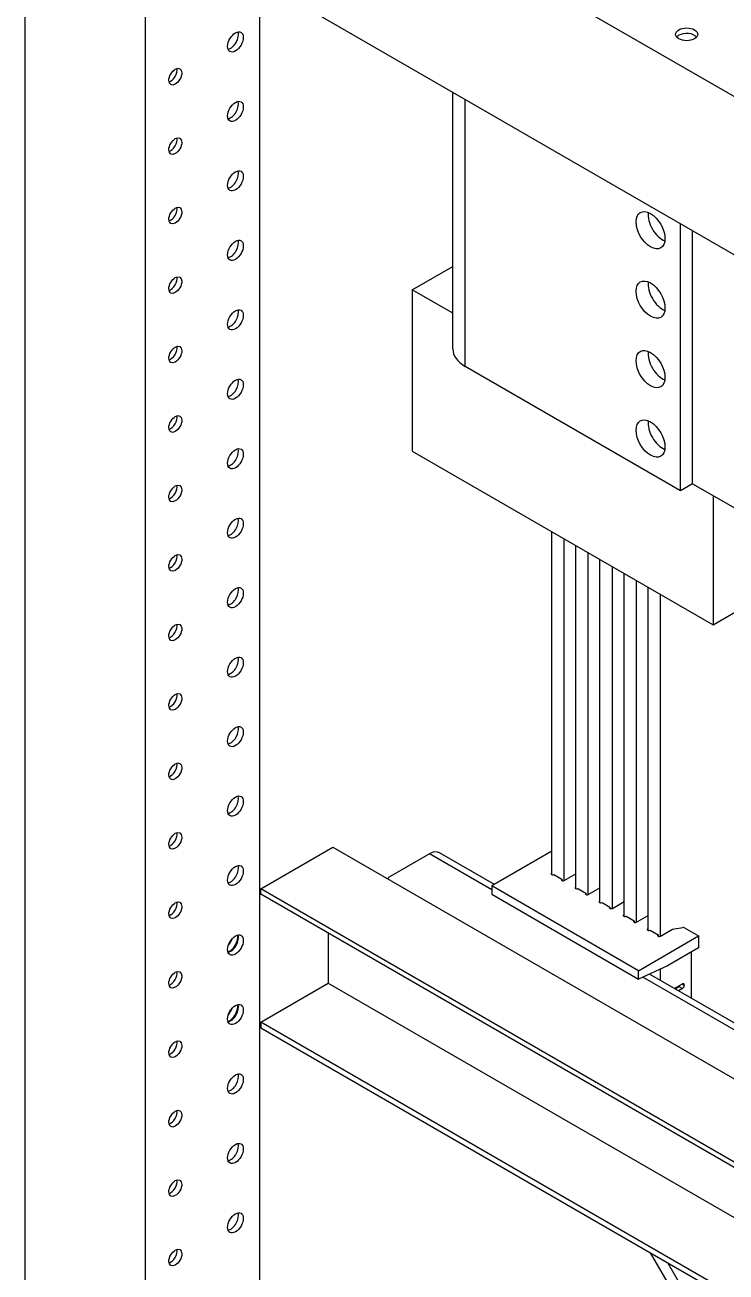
# Model space of a CAD drawing. Header units: millimetres. Extents: x -116965 to 323937, y 291661 to 566926.
# Drawn here: x -22565.2 to -22458, y 313856.6 to 314047.1 of the extents above; entities that cross this region are included whole.
import ezdxf

# ---------------------------------------------------------------- set-up
doc = ezdxf.new("R2010")
doc.units = ezdxf.units.MM
doc.layers.add('ALPHA', color=255, linetype='Continuous')

msp = doc.modelspace()

# ---------------------------------------------------------------- linework, layer by layer
at = {"layer": 'ALPHA'}
for p, q in [((-22565.16943, 314169.231135), (-22565.16943, 313659.737268)), ((-22546.784654, 314158.616679), (-22546.784654, 313649.122813)), ((-22326.259262, 313960.8163), (-22546.69273, 314088.083622)), ((-22326.259262, 313936.615341), (-22546.69273, 314063.882663)), ((-22529.319116, 314053.852003), (-22529.319116, 313659.206546)), ((-22499.784955, 313997.595389), (-22499.784955, 314036.800447)), ((-22497.881149, 313994.941775), (-22497.881149, 314035.701284)), ((-22464.972399, 313975.941899), (-22464.972399, 314016.701409)), ((-22463.133922, 313977.003345), (-22463.133922, 314015.639963)), ((-22505.97045, 314006.617676), (-22499.784955, 314010.188873)), ((-22499.784955, 314003.046478), (-22505.97045, 314006.617676)), ((-22505.97045, 314006.617676), (-22505.97045, 313981.992139)), ((-22464.972399, 313975.941899), (-22497.881149, 313994.941775)), ((-22505.97045, 313981.992139), (-22460.00851, 313955.456)), ((-22463.133922, 313977.003345), (-22464.972399, 313975.941899)), ((-22463.133922, 313977.003345), (-22426.364369, 313955.774434)), ((-22460.00851, 313975.198887), (-22460.00851, 313955.456)), ((-22484.64411, 313917.251515), (-22484.64411, 313969.67937)), ((-22482.805632, 313968.617925), (-22482.805632, 313916.338672)), ((-22480.967155, 313915.128624), (-22480.967155, 313967.556479)), ((-22479.128677, 313966.495034), (-22479.128677, 313914.215781)), ((-22477.290199, 313913.005733), (-22477.290199, 313965.433588)), ((-22460.00851, 313955.456), (-22442.910668, 313965.327444)), ((-22475.451722, 313964.372143), (-22475.451722, 313912.09289)), ((-22473.613244, 313910.882842), (-22473.613244, 313963.310697)), ((-22471.774767, 313962.249252), (-22471.774767, 313909.969999)), ((-22469.936289, 313908.759951), (-22469.936289, 313961.187806)), ((-22468.097811, 313960.12636), (-22468.097811, 313907.847108)), ((-22529.135269, 313915.121069), (-22518.104403, 313921.489742)), ((-22518.104403, 313921.489742), (-22326.167338, 313810.674826)), ((-22503.359812, 313920.449526), (-22509.610636, 313916.840611)), ((-22493.836498, 313914.951238), (-22503.359812, 313920.449526)), ((-22493.437445, 313915.776041), (-22501.799812, 313920.604055)), ((-22484.64411, 313920.852875), (-22493.836498, 313915.545647)), ((-22484.64411, 313917.519936), (-22484.699264, 313917.488092)), ((-22484.699264, 313917.275803), (-22484.699264, 313917.488092)), ((-22484.331569, 313917.275803), (-22483.118174, 313916.575249)), ((-22482.750478, 313916.36296), (-22480.967155, 313917.392562)), ((-22509.610636, 313916.585864), (-22509.610636, 313916.840611)), ((-22471.407071, 313902.596011), (-22493.836498, 313915.545647)), ((-22493.836498, 313915.545647), (-22493.836498, 313914.271912)), ((-22483.118174, 313916.575249), (-22483.118174, 313916.36296)), ((-22480.967155, 313915.397045), (-22481.022309, 313915.365201)), ((-22481.022309, 313915.152912), (-22481.022309, 313915.365201)), ((-22479.073523, 313914.240069), (-22477.290199, 313915.269671)), ((-22529.135269, 313915.121069), (-22529.319116, 313915.014924)), ((-22529.319116, 313914.165768), (-22529.135269, 313914.271912)), ((-22529.135269, 313914.271912), (-22529.135269, 313915.121069)), ((-22326.167338, 313797.93748), (-22529.135269, 313915.121069)), ((-22326.167338, 313797.088323), (-22529.135269, 313914.271912)), ((-22493.836498, 313914.271912), (-22471.407071, 313901.322277)), ((-22480.654613, 313915.152912), (-22479.441218, 313914.452358)), ((-22479.441218, 313914.452358), (-22479.441218, 313914.240069)), ((-22477.290199, 313913.274154), (-22477.345354, 313913.24231)), ((-22477.345354, 313913.030021), (-22477.345354, 313913.24231)), ((-22476.977658, 313913.030021), (-22475.764263, 313912.329467)), ((-22475.764263, 313912.329467), (-22475.764263, 313912.117178)), ((-22475.396567, 313912.117178), (-22473.613244, 313913.14678)), ((-22473.613244, 313911.151263), (-22473.668398, 313911.119419)), ((-22473.668398, 313910.90713), (-22473.668398, 313911.119419)), ((-22473.300703, 313910.90713), (-22472.087308, 313910.206576)), ((-22472.087308, 313910.206576), (-22472.087308, 313909.994287)), ((-22471.719612, 313909.994287), (-22469.936289, 313911.023889)), ((-22518.839794, 313908.327817), (-22518.839794, 313900.685409)), ((-22471.407071, 313902.596011), (-22462.214683, 313907.903239)), ((-22469.936289, 313909.028371), (-22469.991443, 313908.996528)), ((-22469.991443, 313908.784239), (-22469.991443, 313908.996528)), ((-22469.623748, 313908.784239), (-22468.410352, 313908.083685)), ((-22468.410352, 313908.083685), (-22468.410352, 313907.871396)), ((-22468.042657, 313907.871396), (-22466.204179, 313908.932841)), ((-22466.204179, 313908.932841), (-22464.609222, 313909.179582)), ((-22464.358081, 313909.140731), (-22462.214683, 313907.903239)), ((-22462.214683, 313907.903239), (-22462.214683, 313906.094536)), ((-22462.214683, 313906.094536), (-22466.994725, 313903.334777)), ((-22463.317769, 313898.386438), (-22463.317769, 313905.457669)), ((-22466.994725, 313903.334246), (-22471.407071, 313901.322277)), ((-22471.407071, 313901.322277), (-22471.407071, 313902.596011)), ((-22407.396692, 313866.100389), (-22469.728507, 313902.087679)), ((-22468.104601, 313902.828158), (-22468.097811, 313902.824238)), ((-22468.097811, 313902.824238), (-22468.097811, 313901.146196)), ((-22466.994725, 313903.334777), (-22466.994725, 313903.334246)), ((-22529.135269, 313894.741314), (-22518.839794, 313900.685409)), ((-22518.839794, 313900.685409), (-22326.167338, 313789.445915)), ((-22408.071517, 313865.434802), (-22470.749662, 313901.622046)), ((-22465.942845, 313899.902026), (-22464.687003, 313900.576447)), ((-22465.823285, 313899.832998), (-22465.236192, 313900.201431)), ((-22465.523943, 313900.020852), (-22465.523943, 313900.126988)), ((-22465.236192, 313900.201431), (-22464.684649, 313899.882998)), ((-22464.420856, 313900.353432), (-22464.74924, 313900.543024)), ((-22464.696802, 313900.571185), (-22464.420856, 313900.411868)), ((-22464.420856, 313900.411868), (-22464.420856, 313900.353432)), ((-22464.684649, 313899.882998), (-22465.271742, 313899.514564)), ((-22529.319116, 313894.63517), (-22529.135269, 313894.741314)), ((-22326.167338, 313777.557725), (-22529.135269, 313894.741314)), ((-22529.135269, 313894.741314), (-22529.135269, 313893.892158)), ((-22529.135269, 313893.892158), (-22326.167338, 313776.708568)), ((-22466.331659, 313853.894787), (-22469.568593, 313859.501322)), ((-22466.968593, 313858.000211), (-22465.031659, 313854.645342))]:
    msp.add_line(p, q, dxfattribs=at)
for centre, major_axis, start_param, end_param in [((-22464.05316, 314045.678872), (-1.69, 0), 5.4977871438, 11.780972451), ((-22532.996072, 314044.511282), (0.845, 1.463583), 2.3561944902, 8.6393797974), ((-22533.731463, 314044.93586), (0.845, 1.463583), 3.5917893435, 5.8329886172), ((-22464.05316, 314044.829716), (-1.69, 0), 5.4977871438, 5.8329886172), ((-22464.05316, 314044.829716), (-1.69, 0), 3.5917893435, 5.4977871438), ((-22542.18846, 314039.204054), (0.702, 1.2159), 2.3561944902, 8.6393797974), ((-22542.923851, 314039.628633), (0.702, 1.2159), 3.692878252, 5.7318997087), ((-22532.996072, 314033.896827), (0.845, 1.463583), 2.3561944902, 8.6393797974), ((-22533.731463, 314034.321405), (0.845, 1.463583), 3.5917893435, 5.8329886172), ((-22542.18846, 314028.589599), (0.702, 1.2159), 2.3561944902, 8.6393797974), ((-22542.923851, 314029.014177), (0.702, 1.2159), 3.692878252, 5.7318997087), ((-22532.996072, 314023.282371), (0.845, 1.463583), 2.3561944902, 8.6393797974), ((-22533.731463, 314023.706949), (0.845, 1.463583), 3.5917893435, 5.8329886172), ((-22542.18846, 314017.975143), (0.702, 1.2159), 2.3561944902, 8.6393797974), ((-22542.923851, 314018.399721), (0.702, 1.2159), 3.692878252, 5.7318997087), ((-22469.568593, 314015.746108), (-1.56, 2.701999), 0.7853981634, 7.0685834706), ((-22467.730116, 314016.807553), (-1.56, 2.701999), 0.6301372461, 2.5114554075), ((-22467.730116, 314016.807553), (-1.56, 2.701999), 0.6301372461, 2.5114554075), ((-22532.996072, 314012.667915), (0.845, 1.463583), 2.3561944902, 8.6393797974), ((-22533.731463, 314013.092494), (0.845, 1.463583), 3.5917893435, 5.8329886172), ((-22542.18846, 314007.360688), (0.702, 1.2159), 2.3561944902, 8.6393797974), ((-22542.923851, 314007.785266), (0.702, 1.2159), 3.692878252, 5.7318997087), ((-22469.568593, 314005.131652), (-1.56, 2.701999), 0.7853981634, 7.0685834706), ((-22467.730116, 314006.193098), (-1.56, 2.701999), 0.6301372461, 2.5114554075), ((-22467.730116, 314006.193098), (-1.56, 2.701999), 0.6301372461, 2.5114554075), ((-22532.996072, 314002.05346), (0.845, 1.463583), 2.3561944902, 8.6393797974), ((-22533.731463, 314002.478038), (0.845, 1.463583), 3.5917893435, 5.8329886172), ((-22542.18846, 313996.746232), (0.702, 1.2159), 2.3561944902, 8.6393797974), ((-22542.923851, 313997.17081), (0.702, 1.2159), 3.692878252, 5.7318997087), ((-22493.284955, 313997.595389), (-6.5, 0), 0, 0.7853981634), ((-22469.568593, 313994.517196), (-1.56, 2.701999), 0.7853981634, 7.0685834706), ((-22467.730116, 313995.578642), (-1.56, 2.701999), 0.6301372461, 2.5114554075), ((-22467.730116, 313995.578642), (-1.56, 2.701999), 0.6301372461, 2.5114554075), ((-22532.996072, 313991.439004), (0.845, 1.463583), 2.3561944902, 8.6393797974), ((-22533.731463, 313991.863583), (0.845, 1.463583), 3.5917893435, 5.8329886172), ((-22542.18846, 313986.131777), (0.702, 1.2159), 2.3561944902, 8.6393797974), ((-22542.923851, 313986.556355), (0.702, 1.2159), 3.692878252, 5.7318997087), ((-22469.568593, 313983.902741), (-1.56, 2.701999), 0.7853981634, 7.0685834706), ((-22467.730116, 313984.964186), (-1.56, 2.701999), 0.6301372461, 2.5114554075), ((-22467.730116, 313984.964186), (-1.56, 2.701999), 0.6301372461, 2.5114554075), ((-22532.996072, 313980.824549), (0.845, 1.463583), 2.3561944902, 8.6393797974), ((-22533.731463, 313981.249127), (0.845, 1.463583), 3.5917893435, 5.8329886172), ((-22542.18846, 313975.517321), (0.702, 1.2159), 2.3561944902, 8.6393797974), ((-22542.923851, 313975.941899), (0.702, 1.2159), 3.692878252, 5.7318997087), ((-22532.996072, 313970.210093), (0.845, 1.463583), 2.3561944902, 8.6393797974), ((-22533.731463, 313970.634671), (0.845, 1.463583), 3.5917893435, 5.8329886172), ((-22542.18846, 313964.902865), (0.702, 1.2159), 2.3561944902, 8.6393797974), ((-22542.923851, 313965.327444), (0.702, 1.2159), 3.692878252, 5.7318997087), ((-22532.996072, 313959.595638), (0.845, 1.463583), 2.3561944902, 8.6393797974), ((-22533.731463, 313960.020216), (0.845, 1.463583), 3.5917893435, 5.8329886172), ((-22542.18846, 313954.28841), (0.702, 1.2159), 2.3561944902, 8.6393797974), ((-22542.923851, 313954.712988), (0.702, 1.2159), 3.692878252, 5.7318997087), ((-22532.996072, 313948.981182), (0.845, 1.463583), 2.3561944902, 8.6393797974), ((-22533.731463, 313949.40576), (0.845, 1.463583), 3.5917893435, 5.8329886172), ((-22542.18846, 313943.673954), (0.702, 1.2159), 2.3561944902, 8.6393797974), ((-22542.923851, 313944.098533), (0.702, 1.2159), 3.692878252, 5.7318997087), ((-22532.996072, 313938.366727), (0.845, 1.463583), 2.3561944902, 8.6393797974), ((-22533.731463, 313938.791305), (0.845, 1.463583), 3.5917893435, 5.8329886172), ((-22542.18846, 313933.059499), (0.702, 1.2159), 2.3561944902, 8.6393797974), ((-22542.923851, 313933.484077), (0.702, 1.2159), 3.692878252, 5.7318997087), ((-22532.996072, 313927.752271), (0.845, 1.463583), 2.3561944902, 8.6393797974), ((-22533.731463, 313928.176849), (0.845, 1.463583), 3.5917893435, 5.8329886172), ((-22542.18846, 313922.445043), (0.702, 1.2159), 2.3561944902, 8.6393797974), ((-22542.923851, 313922.869621), (0.702, 1.2159), 3.692878252, 5.7318997087), ((-22503.359812, 313917.902056), (1.56, 2.701999), 0, 0.7853981634), ((-22532.996072, 313917.137815), (0.845, 1.463583), 2.3561944902, 8.6393797974), ((-22533.731463, 313917.562394), (0.845, 1.463583), 3.5917893435, 5.8329886172), ((-22484.515417, 313917.381948), (-0.26, 0), 5.4977871438, 8.6393797974), ((-22482.934326, 313916.469105), (-0.26, 0), 5.4977871438, 8.6393797974), ((-22480.838461, 313915.259057), (-0.26, 0), 5.4977871438, 8.6393797974), ((-22542.18846, 313911.830588), (0.702, 1.2159), 2.3561944902, 8.6393797974), ((-22479.25737, 313914.346214), (-0.26, 0), 5.4977871438, 8.6393797974), ((-22542.923851, 313912.255166), (0.702, 1.2159), 3.692878252, 5.7318997087), ((-22477.161506, 313913.136166), (-0.26, 0), 5.4977871438, 8.6393797974), ((-22475.580415, 313912.223323), (-0.26, 0), 5.4977871438, 8.6393797974), ((-22473.484551, 313911.013275), (-0.26, 0), 5.4977871438, 8.6393797974), ((-22471.90346, 313910.100431), (-0.26, 0), 5.4977871438, 8.6393797974), ((-22532.996072, 313906.52336), (0.845, 1.463583), 2.3561944902, 8.6393797974), ((-22533.91531, 313907.054083), (0.91, 1.576166), 3.7520735615, 5.6727043993), ((-22533.731463, 313906.947938), (0.845, 1.463583), 3.5917893435, 5.8329886172), ((-22469.807595, 313908.890383), (-0.26, 0), 5.4977871438, 8.6393797974), ((-22468.226505, 313907.97754), (-0.26, 0), 5.4977871438, 8.6393797974), ((-22464.541929, 313909.034586), (-0.26, 0), 3.926990817, 4.9741883682), ((-22534.650702, 313907.478661), (0.91, 1.576166), 4.3854132542, 5.0393647066), ((-22542.18846, 313901.216132), (0.702, 1.2159), 2.3561944902, 8.6393797974), ((-22542.923851, 313901.64071), (0.702, 1.2159), 3.692878252, 5.7318997087), ((-22469.200898, 313902.187371), (0.78, 1.351), 5.4977871438, 5.5032970467), ((-22465.248171, 313900.512648), (0.195, 0.33775), 3.9704417124, 4.6214712649), ((-22464.696628, 313900.252651), (0.195, 0.33775), 5.4977871438, 7.0336768855), ((-22464.696628, 313900.194215), (0.195, 0.33775), 3.9704417124, 5.4977871438), ((-22532.996072, 313895.908904), (0.845, 1.463583), 2.3561944902, 8.6393797974), ((-22533.91531, 313896.439627), (0.91, 1.576166), 3.7520735615, 5.6727043993), ((-22533.731463, 313896.333483), (0.845, 1.463583), 3.5917893435, 5.8329886172), ((-22534.650702, 313896.864205), (0.91, 1.576166), 4.3854132542, 5.0393647066), ((-22542.18846, 313890.601677), (0.702, 1.2159), 2.3561944902, 8.6393797974), ((-22542.923851, 313891.026255), (0.702, 1.2159), 3.692878252, 5.7318997087), ((-22532.996072, 313885.294449), (0.845, 1.463583), 2.3561944902, 8.6393797974), ((-22533.731463, 313885.719027), (0.845, 1.463583), 3.5917893435, 5.8329886172), ((-22542.18846, 313879.987221), (0.702, 1.2159), 2.3561944902, 8.6393797974), ((-22542.923851, 313880.411799), (0.702, 1.2159), 3.692878252, 5.7318997087), ((-22532.996072, 313874.679993), (0.845, 1.463583), 2.3561944902, 8.6393797974), ((-22533.731463, 313875.104571), (0.845, 1.463583), 3.5917893435, 5.8329886172), ((-22542.18846, 313869.372765), (0.702, 1.2159), 2.3561944902, 8.6393797974), ((-22542.923851, 313869.797344), (0.702, 1.2159), 3.692878252, 5.7318997087), ((-22532.996072, 313864.065538), (0.845, 1.463583), 2.3561944902, 8.6393797974), ((-22533.731463, 313864.490116), (0.845, 1.463583), 3.5917893435, 5.8329886172), ((-22542.18846, 313858.75831), (0.702, 1.2159), 2.3561944902, 8.6393797974), ((-22542.923851, 313859.182888), (0.702, 1.2159), 3.692878252, 5.7318997087)]:
    msp.add_ellipse(centre, major_axis=major_axis, ratio=0.5773502692, start_param=start_param, end_param=end_param, dxfattribs=at)

doc.saveas('drawing.dxf')
